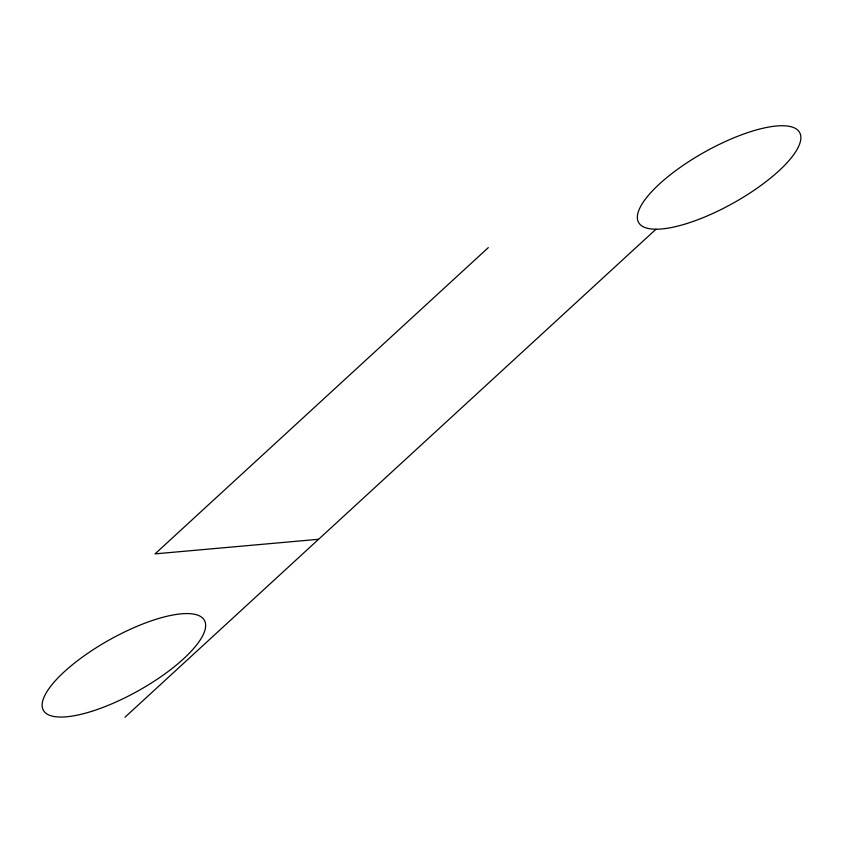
<?xml version="1.0" encoding="UTF-8"?>
<svg xmlns="http://www.w3.org/2000/svg" width="843" height="843" viewBox="0 0 843 843"><rect width="100%" height="100%" fill="white"/><g stroke="black" fill="none" stroke-linecap="round" stroke-linejoin="round"><path stroke-width="1.26" d="M488.308 247.621L155.059 553.872L318.591 539.288M124.933 717.256L655.98 229.222M91.581 711.376A92.224 29.263 -29.2 0 0 205.091 621.871A92.224 29.263 -29.2 0 0 74.995 662.682A92.224 29.263 -29.2 0 0 91.581 711.376M686.813 223.543A92.224 29.263 -29.2 0 0 800.313 134.048A92.224 29.263 -29.2 0 0 670.217 174.849A92.224 29.263 -29.2 0 0 686.813 223.543"/></g></svg>
